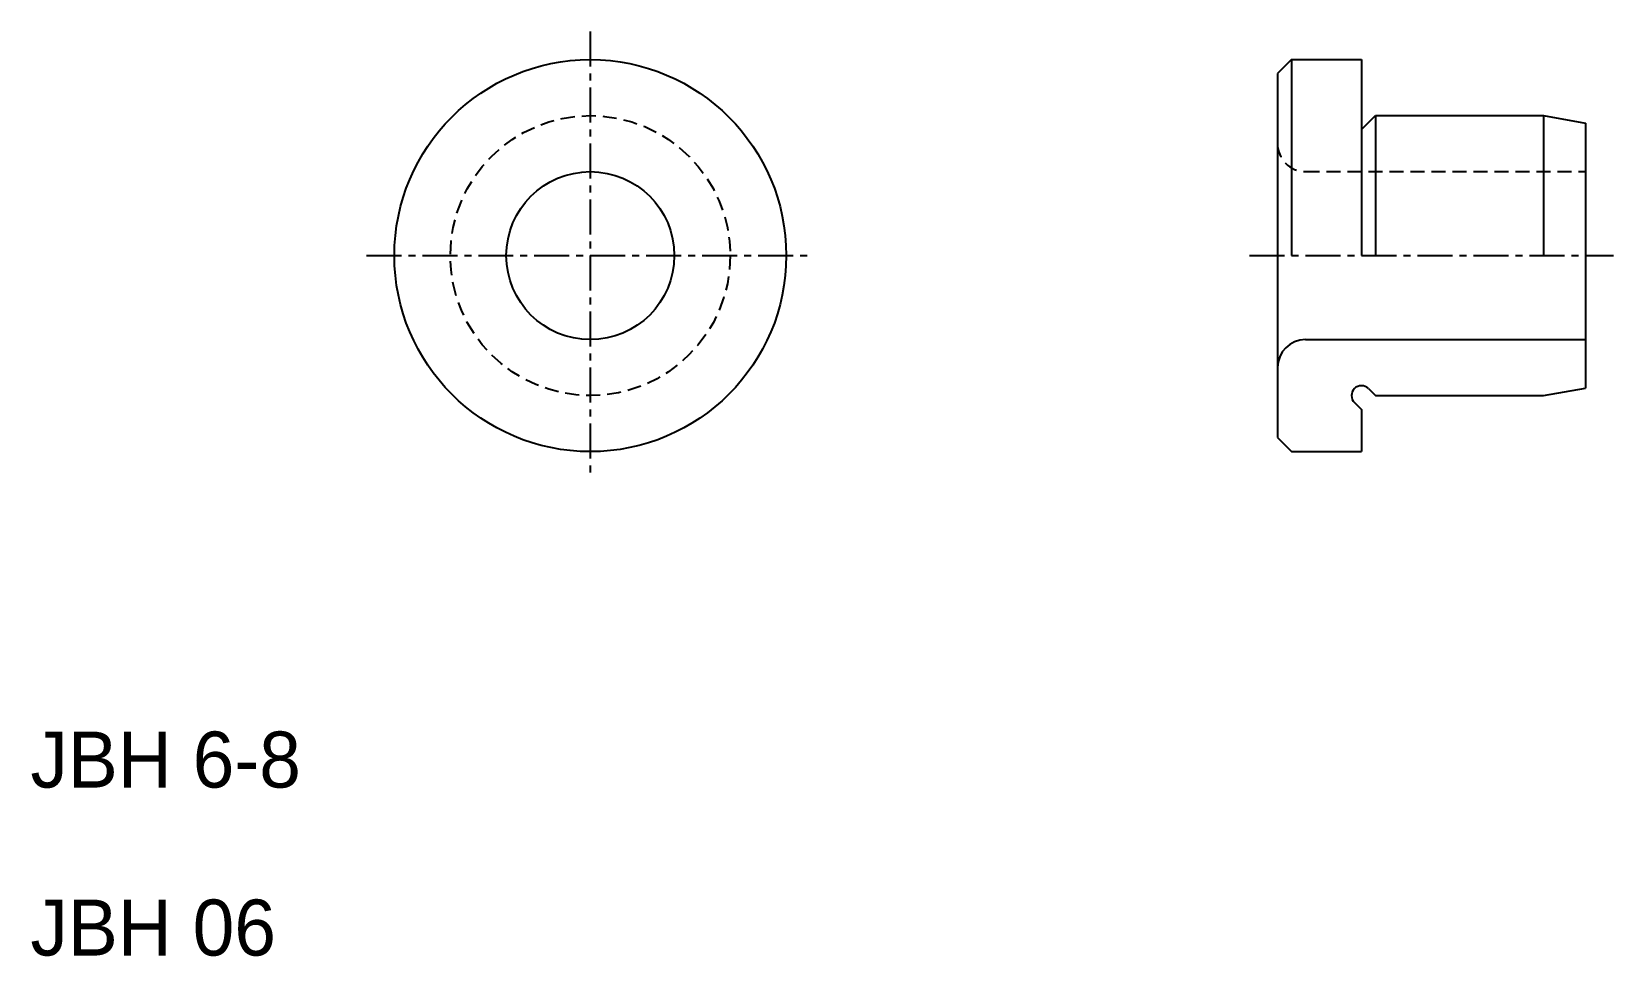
# Model space of a CAD drawing. Extents: x 10 to 66.5, y 10 to 43.
import ezdxf

# ---------------------------------------------------------------- set-up
doc = ezdxf.new("R2010")
doc.units = 0
doc.linetypes.add('CENTER', pattern=[2, 1.25, -0.25, 0.25, -0.25])
doc.linetypes.add('DASHED', pattern=[0.75, 0.5, -0.25])
doc.layers.get('0').update_dxf_attribs({"linetype": 'CONTINUOUS'})
doc.layers.add('CENTER', color=1, linetype='CENTER')

msp = doc.modelspace()

# ---------------------------------------------------------------- linework, layer by layer
at = {"color": 7, "linetype": 'CONTINUOUS'}
for p, q in [((55.049, 42), (54.549, 41.5)), ((55.049, 42), (57.549, 42)), ((55.049, 42), (55.049, 35)), ((57.549, 42), (57.549, 35)), ((54.549, 41.5), (54.549, 28.5)), ((57.549, 40.25), (57.549, 40.25)), ((57.549, 39.5), (58.049, 40)), ((58.049, 40), (64.049, 40)), ((58.049, 40), (58.049, 35)), ((64.049, 40), (64.049, 35)), ((64.049, 40), (65.549, 39.736)), ((65.549, 39.736), (65.549, 30.264)), ((57.549, 38.5), (57.549, 38.5)), ((55.549, 32), (65.549, 32)), ((57.799, 30.25), (58.049, 30)), ((58.049, 30), (64.049, 30)), ((64.049, 30), (65.549, 30.264)), ((57.299, 29.75), (57.549, 29.5)), ((57.549, 29.5), (57.549, 28)), ((54.549, 28.5), (55.049, 28)), ((55.049, 28), (57.549, 28))]:
    msp.add_line(p, q, dxfattribs=at)
at = {"color": 3, "linetype": 'DASHED'}
msp.add_line((55.549, 38), (65.549, 38), dxfattribs=at)
at = {"color": 7, "linetype": 'CONTINUOUS'}
for radius in [7, 3]:
    msp.add_circle((30, 35), radius, dxfattribs=at)
at = {"color": 3, "linetype": 'DASHED'}
msp.add_circle((30, 35), 5, dxfattribs=at)
msp.add_arc((55.549, 39), 1, 180, 270, dxfattribs=at)
at = {"color": 7, "linetype": 'CONTINUOUS'}
for centre, radius, start, end in [((55.549, 31), 1, 90, 180), ((57.549, 30), 0.354, 45, 225)]:
    msp.add_arc(centre, radius, start, end, dxfattribs=at)
at = {"layer": 'CENTER', "color": 1, "linetype": 'CENTER'}
for p, q in [((30, 43), (30, 27)), ((22, 35), (38, 35)), ((53.549, 35), (66.549, 35))]:
    msp.add_line(p, q, dxfattribs=at)

# ---------------------------------------------------------------- texts
at = {"color": 7, "linetype": 'CONTINUOUS'}
for s, p in [('JBH 6-8', (10, 16)), ('JBH 06', (10, 10))]:
    msp.add_text(s, height=2, dxfattribs=at).set_placement(p)

doc.saveas('drawing.dxf')
